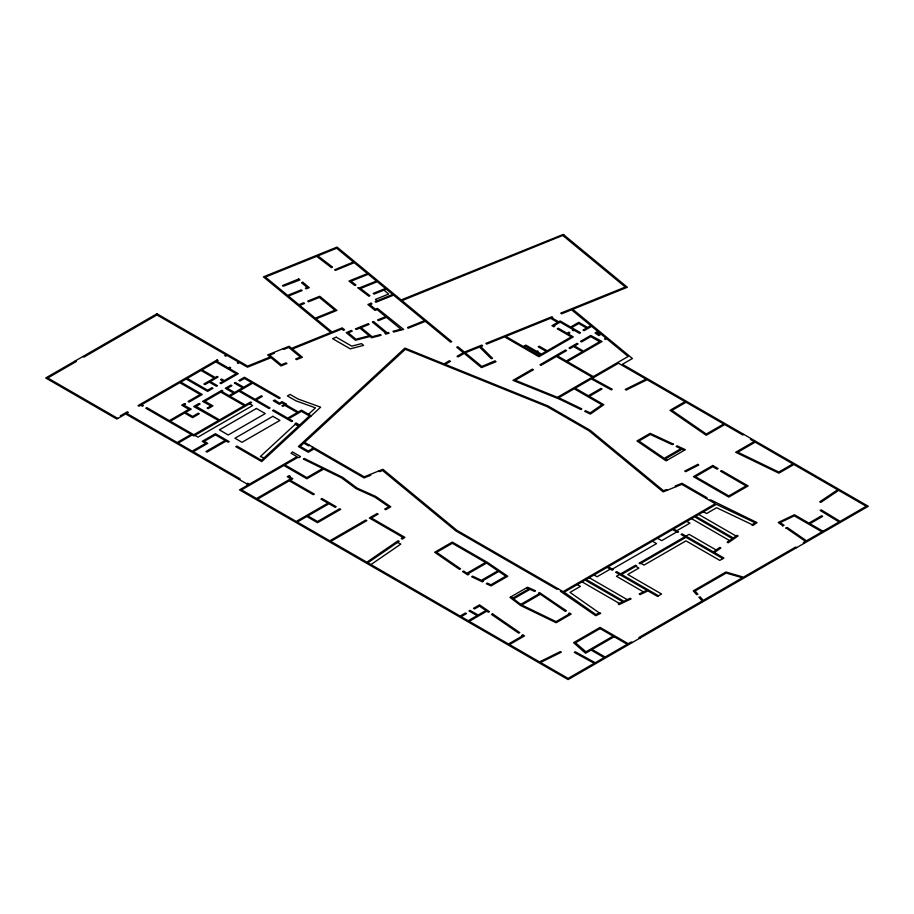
<?xml version="1.0" encoding="UTF-8"?>
<svg xmlns="http://www.w3.org/2000/svg" width="914" height="914" viewBox="0 0 914 914"><rect width="100%" height="100%" fill="white"/><g stroke="black" fill="none" stroke-linecap="round" stroke-linejoin="round"><path stroke-width="1.37" d="M308.521 414.248L315.444 407.861L295.965 400.835L287.384 395.956L290.058 394.414L297.964 398.984L320.654 407.164L261.735 461.604L235.801 446.638L236.829 446.043L261.473 460.268L298.821 425.753L295.085 423.593L296.113 422.999L299.609 425.021L309.423 415.95L301.46 411.357L288.71 418.726L292.617 420.988L291.589 421.583L272.532 410.58L273.56 409.986L287.682 418.132L297.301 412.568L284.757 405.325L282.94 406.364L281.912 405.77L284.551 404.251L282.083 402.834L279.444 404.354L273.275 400.789L274.714 399.955L279.444 403.165L282.083 401.646L286.608 404.251L285.785 404.731L298.341 411.974L301.46 410.169L311.274 415.836M713.354 551.93L719.741 547.463L720.86 547.989L714.394 552.524M370.958 564.589L400.846 544.07L397.51 542.448M283.134 348.668L283.968 349.365L288.733 347.434L300.42 357.066L295.656 358.996L296.49 359.682L302.443 357.271L292.434 349.022L341.847 329.04L343.344 330.274L344.544 329.794L342.202 327.875L332.022 331.988L316.095 318.86L336.923 310.429L319.74 296.262L307.721 301.117L308.555 301.803L319.374 297.427L334.901 310.223L315.261 318.175L299.735 305.367L304.499 303.437L303.665 302.751L298.901 304.682L288.447 296.067L302.134 290.538L301.3 289.841L287.613 295.382L265.414 277.068L316.667 256.354L331.416 267.631L332.525 267.082L317.866 255.874L336.695 248.254L353.387 262.021L334.627 269.801L335.484 270.384L354.221 262.706L367.405 273.583L348.965 281.032L354.781 285.476L355.946 284.974L351.033 281.226L368.239 274.269L376.442 281.032L359.659 287.807L357.762 287.761L368.845 296.216L369.987 295.759L360.539 288.481L377.276 281.718L385.468 288.47L373.209 293.428L374.043 294.114L386.302 289.167L392.734 294.457L375.163 301.563L375.997 302.248L393.568 295.153L424.519 320.665L407.53 327.486L408.124 328.252L425.353 321.362L450.533 342.122L451.733 341.642L401.989 300.626L563.949 234.967M239.091 479.427L240.119 478.833L193.208 451.745L207.752 443.347L204.256 441.325L215.43 434.87L225.107 440.457L205.97 451.505L206.998 452.099L226.135 441.051L228.192 442.239L229.22 441.645L215.43 433.682L202.2 441.325L205.696 443.347L192.18 451.15L178.184 443.073L192.18 434.995L193.825 435.944L251.647 402.56L250.619 401.966L245.272 405.051L230.042 396.265L238.885 391.158L269.036 408.558L270.064 407.964L256.171 399.944L262.352 396.379L261.324 395.785L255.143 399.349L239.914 390.564L252.675 383.195L279.238 398.527L280.267 397.933L244.449 377.254L238.885 380.464L239.914 381.058L244.449 378.442L251.647 382.6L243.627 387.228L235.389 382.475L234.361 383.069L242.598 387.822L234.567 392.46L227.369 388.301L231.893 385.685L230.865 385.091L225.312 388.301L233.538 393.054L229.014 395.671L221.805 391.512L222.833 390.918L221.805 390.324L202.565 401.429L210.906 405.885L207.101 408.078L208.129 408.672L212.962 405.885L204.93 401.246L220.777 392.106L244.244 405.645L219.543 419.903L196.087 406.364L200.097 404.045L199.069 403.451L193.722 406.536L218.515 420.497L193.825 434.756L170.358 421.217L184.559 413.014L192.591 417.652L199.275 413.791L198.247 413.197L192.591 416.464L185.588 412.42L191.255 409.152L183.737 405.176L185.588 404.102L184.559 403.508L181.68 405.176L188.89 409.335L169.33 420.623L146.868 407.644L145.829 408.238L191.152 434.401L177.156 442.479L126.692 413.345L128.348 412.397L127.309 411.803L120.317 415.836L121.345 416.43M309.618 445.301L308.589 445.895L303.779 443.119L300.203 446.42L308.258 451.07L312.919 448.386L312.097 447.906L313.125 447.312M246.711 483.826L247.74 483.232L249.385 484.18L297.004 456.692L291.075 453.264L292.503 451.95L300.569 456.612L298.798 457.72L298.033 457.286L284.86 464.883L306.876 477.599L322.642 468.505L303.379 459.102L304.328 458.462L342.636 477.325L357.237 488.145L375.757 496.451L390.781 506.79L385.731 509.715L384.691 509.121L388.816 506.744L374.751 497.067L356.209 488.739L341.573 477.908L323.67 469.099L306.876 478.787L283.831 465.477L241.57 489.881L256.526 498.518L290.766 478.753L287.27 476.731L289.121 475.657L290.149 476.251L289.327 476.731L292.823 478.753L290.275 480.227L314.347 494.12L313.319 494.714L289.247 480.821L257.554 499.113L296.239 521.448L327.932 503.157L320.94 499.113L321.968 498.518L336.169 506.722L335.13 507.316L328.96 503.751L307.869 515.93L317.535 521.506L339.665 508.732L340.694 509.327L317.535 522.694L306.841 516.524L297.267 522.043L329.794 540.814L365.817 520.02L366.857 520.614L330.822 541.408L366.834 562.201L398.081 540.757L399.19 541.294L367.862 562.796L460.13 616.07L465.477 612.974L466.506 613.568L461.159 616.664L468.219 620.743L477.062 615.625L468.973 610.963L470.002 610.369L478.091 615.031L485.871 610.541L479.439 606.108L474.537 608.941L473.509 608.347L479.53 604.862L489.413 611.683L488.305 612.22L486.808 611.192L469.248 621.337L508.492 643.993L522.568 635.858L521.825 635.344L522.934 634.807L524.533 635.904L509.521 644.587L539.5 661.896L560.408 651.556L561.356 652.196L540.528 662.49L568.108 678.405L594.237 663.313L574.3 652.402L575.306 651.785L595.265 662.719L604.12 657.612L591.05 650.071L585.554 653.236L573.592 642.679L600.064 627.404L628.249 643.684L631.277 641.936L632.305 642.531M743.802 434.401L742.774 434.995L724.745 424.587L706.225 435.281L670.008 410.329L685.032 401.657L647.089 379.744L626.17 390.084L625.233 389.444L646.049 379.15L618.481 363.235L592.341 378.327L612.277 389.238L611.283 389.855L591.312 378.922L575.237 388.199L588.308 395.739L601.024 388.404L602.052 388.998L589.336 396.333L603.846 404.708L590.375 414.088L584.663 411.323L585.577 410.683L590.181 412.899L601.88 404.765L574.209 388.793L558.74 397.716L581.784 408.855L580.847 409.506L559.368 399.121L512.971 380.361L532.371 369.153L533.399 369.747L515.222 380.247L557.414 397.304L628.146 356.46L606.747 338.808L605.571 339.494L604.542 338.9L605.902 338.111L598.613 332.102L597.128 332.959L600.224 334.741L598.784 335.575L595.071 332.959L597.767 331.405L591.609 326.332L584.023 330.708L582.995 330.114L586.571 328.046L578.756 323.533L571.673 327.623L580.516 332.73L579.487 333.324L574.198 330.274L573.375 330.742L572.347 330.148L573.169 329.68L560.145 322.151L553.975 325.715L554.798 326.195L553.77 326.789L551.919 325.715L557.677 322.391L550.582 318.289L505.796 336.398L523.311 346.509L525.779 345.081L536.13 351.056L537.98 351.182L537.158 351.65L541.419 354.118L546.149 351.376L538.209 346.794L539.237 346.2L547.189 350.782L571.261 336.889L557.266 328.812L558.294 328.217L567 333.244L568.851 332.17L569.879 332.765L568.028 333.839L573.318 336.889L538.952 356.723L504.585 336.889L486.682 344.121L485.848 343.436L551.907 316.735L552.742 317.421L551.793 317.809L558.705 321.797L560.145 320.963L570.644 327.029L578.756 322.345L587.599 327.452L590.764 325.624L571.57 309.812L561.562 313.856L560.728 313.159L625.325 287.053L562.898 235.572M751.411 438.8L750.383 439.394L754.176 441.576L735.656 452.27L778.865 473.178L793.889 464.506L837.635 489.767L819.744 501.832L820.852 502.38L838.675 490.361L866.244 506.276L840.103 521.368L821.195 509.863L820.144 510.435L839.075 521.963L806.445 540.802L787.217 527.469L785.846 528.155M512.731 598.167L528.852 588.856M513.611 598.841L530.017 589.37M520.74 604.405L539.443 593.597L538.517 593.186L539.42 592.523L566.383 610.792L565.263 611.34L540.391 594.249L521.757 604.999L556.066 621.623L569.193 614.037L568.451 613.523L569.559 612.986L571.17 614.082L556.146 622.754L520.729 605.594L509.943 597.402L527.572 587.222L535.513 590.775L534.61 591.438L526.544 587.816M706.065 498.393L707.093 497.799L681.947 483.278L675.252 485.985L676.086 486.671M709.561 500.404L710.589 499.809L757.066 522.602L752.965 525.481L751.845 524.956L755.01 522.728L716.348 504.334L695.68 516.261L733.268 537.969L736.992 535.364L738.112 535.901L728.264 542.802L727.133 542.265L732.343 538.62L694.651 516.856L673.629 528.989L678.565 531.845L677.537 532.439L672.601 529.583L608.21 566.76L613.145 569.616L612.117 570.21L607.182 567.354L586.16 579.487L623.851 601.252L630.18 598.247L631.106 598.899L619.144 604.588L618.218 603.937L622.731 601.789L585.131 580.082L564.109 592.226L595.939 614.528L599.778 612.7L600.704 613.351L595.734 615.716L560.408 591.278L561.436 590.684M557.94 588.662L556.912 589.256L455.732 530.84L382.52 470.482L379.607 471.658L378.762 470.973M610.266 569.136L597.071 576.757L593.986 574.975M676.714 530.771L689.91 523.151L686.825 521.368M612.323 569.136L656.549 543.613L652.436 541.237M676.714 531.959L661.69 540.642L657.577 538.266M619.532 574.483L616.436 576.266L643.525 591.906M685.98 536.118L689.065 534.336L716.142 549.977M782.681 525.95L784.052 525.276L780.213 522.614L794.312 515.862L821.972 531.834M298.821 425.753L295.119 424.416L260.353 456.532L264.055 457.868M684.346 450.294L682.061 449.231L665.186 458.977L667.071 460.268M752.279 524.705L716.633 507.738L706.579 513.531L703.494 511.749M593.277 376.591L567.297 361.59L602.075 341.505L590.752 335.449L580.561 341.333L581.601 341.927L590.752 336.638L599.607 341.745L583.452 351.079L574.598 345.96L578.094 343.95L577.065 343.356L569.045 347.983L570.073 348.577L573.569 346.555L582.424 351.673L566.269 360.996L557.414 355.889L566.577 350.599L565.549 350.005L539.991 364.766L541.019 365.36L556.386 356.483L592.249 377.185M823 531.24L809.93 523.699L822.657 516.353L821.629 515.759L808.901 523.105L794.403 514.731L778.168 522.511L782.944 525.801M804.297 543.224L803.269 542.63L805.474 541.362L786.12 527.995M796.688 547.623L795.66 547.029L743.47 577.157L725.922 572.015L693.28 590.855L696.617 594.648L697.919 594.271L695.051 591.015L726.196 573.044L742.385 577.785L703.277 600.372L700.158 596.819L698.856 597.196L702.192 600.989L638.897 637.538L639.926 638.132M698.764 514.479L736.056 536.015M691.555 518.638L729.555 540.574M722.871 558.614L685.98 537.306L640.108 563.789L639.08 563.195L684.952 536.712L681.033 534.462L682.061 533.867L723.899 558.02L719.786 560.396L685.98 540.871L644.016 565.103L640.931 563.321M635.79 566.292L638.875 568.074L627.758 574.483L661.565 594.009L657.452 596.385L647.946 590.89L640.086 594.626L639.16 593.974L646.906 590.295L615.613 572.233L616.642 571.638L620.56 573.889L635.584 565.218L636.612 565.812L621.589 574.483L658.48 595.791M589.244 577.705L627.244 599.641M582.047 581.864L619.338 603.4M577.317 584.606L580.401 586.388L570.005 592.386L599.31 612.928M249.591 403.748L252.675 405.53L197.938 437.132L194.853 435.35M82.945 356.483L83.974 357.077L156.945 314.953L226.009 354.826L224.707 355.569L225.735 356.163L227.038 355.42L238.565 362.07L237.263 362.812L238.291 363.406L239.594 362.664L247.454 367.2L270.978 357.694L280.986 365.943L286.95 363.543L286.116 362.847L281.352 364.777L269.664 355.146L274.428 353.215L273.594 352.53M75.336 360.881L76.365 361.476L47.757 377.985L117.849 418.452M510.983 596.796L520.797 604.451M667.266 490.235L666.432 489.55L663.507 490.727L590.295 430.368L548.012 405.953L445.175 364.378L450.465 361.327L449.437 360.733L443.964 363.886L404.902 348.097L298.364 446.546L308.269 452.259L313.948 448.98L364.092 477.931L370.776 475.223L369.942 474.537M383.914 290.126L388.678 294.045L375.403 299.415L377.071 300.786M405.325 349.297L304.579 442.387L364.252 476.834L382.886 469.305L456.851 530.303L563.081 591.632L715.319 503.74L681.775 484.374L663.153 491.903L589.176 430.905L547.075 406.593L405.325 349.297M673.195 444.033L672.281 444.684L650.3 434.47L638.932 441.028L664.238 458.325L680.919 448.694L676.131 446.478L677.046 445.815L685.374 449.688L666.032 460.862L636.955 440.982L650.185 433.339L673.195 444.033M468.745 574.3L467.819 574.952L462.598 571.57L463.718 571.022L466.905 573.227L485.54 562.476L452.304 543.282L436.629 552.33L460.542 568.839L459.434 569.376L434.664 552.273L452.304 542.093L487.596 562.476L507.761 576.254L490.989 585.931L486.328 583.726L487.253 583.075L490.887 584.8L505.785 576.208L498.816 571.433L482.535 580.836L483.426 581.258L482.512 581.91L471.647 576.757L472.561 576.117L481.404 580.299L497.867 570.793L486.556 563.07L467.842 573.878L468.745 574.3M402.948 537.409L401.269 538.575L402.377 539.111L404.925 537.363L371.381 517.998L378.11 514.114L377.082 513.519L369.325 517.998L402.948 537.409M156.945 313.765L45.7 377.985L116.821 419.046L125.664 413.939L248.357 484.774L239.502 489.881L568.108 679.593L868.3 506.276L622.388 364.298L632.419 358.517L572.758 309.32L627.358 287.259L563.253 234.407L401.155 299.941L337.049 247.088L263.392 276.862L330.822 332.468L291.6 348.325L289.087 346.269L267.642 354.94L270.144 356.997L247.614 366.103L156.945 313.765M217.098 359.967L138.014 405.622L139.042 406.216L140.687 405.268L142.333 406.216L143.361 405.622L141.716 404.673L179.784 382.692L200.2 394.482L188.055 401.486L189.095 402.08L202.257 394.482L180.812 382.098L186.17 379.013L207.615 391.386L212.962 388.301L211.934 387.707L207.615 390.198L187.199 378.419L200.989 370.456L214.196 378.088L203.902 384.029L204.93 384.623L209.26 382.121L216.458 386.279L217.486 385.685L210.289 381.526L218.103 377.014L217.075 376.419L215.224 377.493L202.017 369.862L215.795 361.898L236.212 373.689L224.273 380.578L221.599 379.036L220.571 379.63L223.245 381.172L219.954 383.069L220.982 383.663L238.268 373.689L229.38 368.559L230.682 367.805L229.654 367.211L228.351 367.965L216.835 361.304L218.126 360.562L217.098 359.967M256.423 408.478L219.383 429.866L228.226 434.973L265.266 413.585L256.423 408.478M272.863 416.327L234.944 438.229L241.993 442.296L279.924 420.406L272.863 416.327M463.352 352.69L457.046 356.334L458.074 356.928L464.209 353.398L481.472 367.622L495.994 361.75L495.034 360.802L481.827 366.457L465.249 352.793L479.519 347.023L491.286 358.745L492.555 358.322L480.718 346.532L482.626 345.766L481.792 345.081L464.415 352.096L457.903 346.737L456.714 347.217L463.352 352.69M525.779 346.269L524.339 347.103L538.952 355.535L540.391 354.712L525.779 346.269M686.06 402.251L671.984 410.375L706.316 434.036L723.717 423.993L686.06 402.251M712.749 465.489L693.406 476.662L728.801 497.09L748.143 485.928L721.603 470.596L720.563 471.19L746.087 485.928L728.801 495.902L695.463 476.662L712.749 466.677L717.067 469.179L718.096 468.585L712.749 465.489M755.204 442.17L737.804 452.213L778.785 472.035L792.861 463.912L755.204 442.17M600.064 628.592L575.477 642.782L585.988 651.808L613.123 636.133L600.064 628.592M614.162 636.727L592.078 649.477L605.148 657.017L627.221 644.279L614.162 636.727M697.805 464.381L684.723 471.076L685.683 471.704L698.776 465.009L697.805 464.381M492.589 613.877L491.481 614.414L518.649 633.151L519.758 632.614L492.589 613.877M298.775 278.976L282.46 285.568L283.294 286.253L299.941 279.935L298.775 278.976M302.774 282.277L301.586 282.757L307.264 287.442L305.356 288.207L306.19 288.893L309.286 287.647L302.774 282.277M371.118 303.197L367.874 304.511L375.014 310.394L377.071 309.572L385.662 316.655L377.608 319.911L378.442 320.608L386.496 317.352L400.892 329.211L392.997 331.268L393.603 332.033L403.622 329.428L377.425 308.406L375.368 309.229L369.896 304.716L371.952 303.882L371.118 303.197M351.433 330.502L346.189 332.616L355.477 340.282L370.056 336.478L371.621 337.769L381.115 335.289L380.51 334.524L372.124 336.718L361.087 327.623L369.142 324.367L368.308 323.67L355.477 328.857L356.323 329.543L359.899 328.103L369.21 335.781L355.98 339.231L348.211 332.822L352.267 331.188L351.433 330.502M373.552 321.557L372.364 322.036L385.834 333.142L385.023 333.359L385.617 334.124L389.09 333.21L388.496 332.445L387.182 332.787L373.552 321.557M336.249 337.209L332.616 338.671L350.256 348.851L363.601 345.366L361.487 343.618L351.764 346.155L336.249 337.209"/></g></svg>
